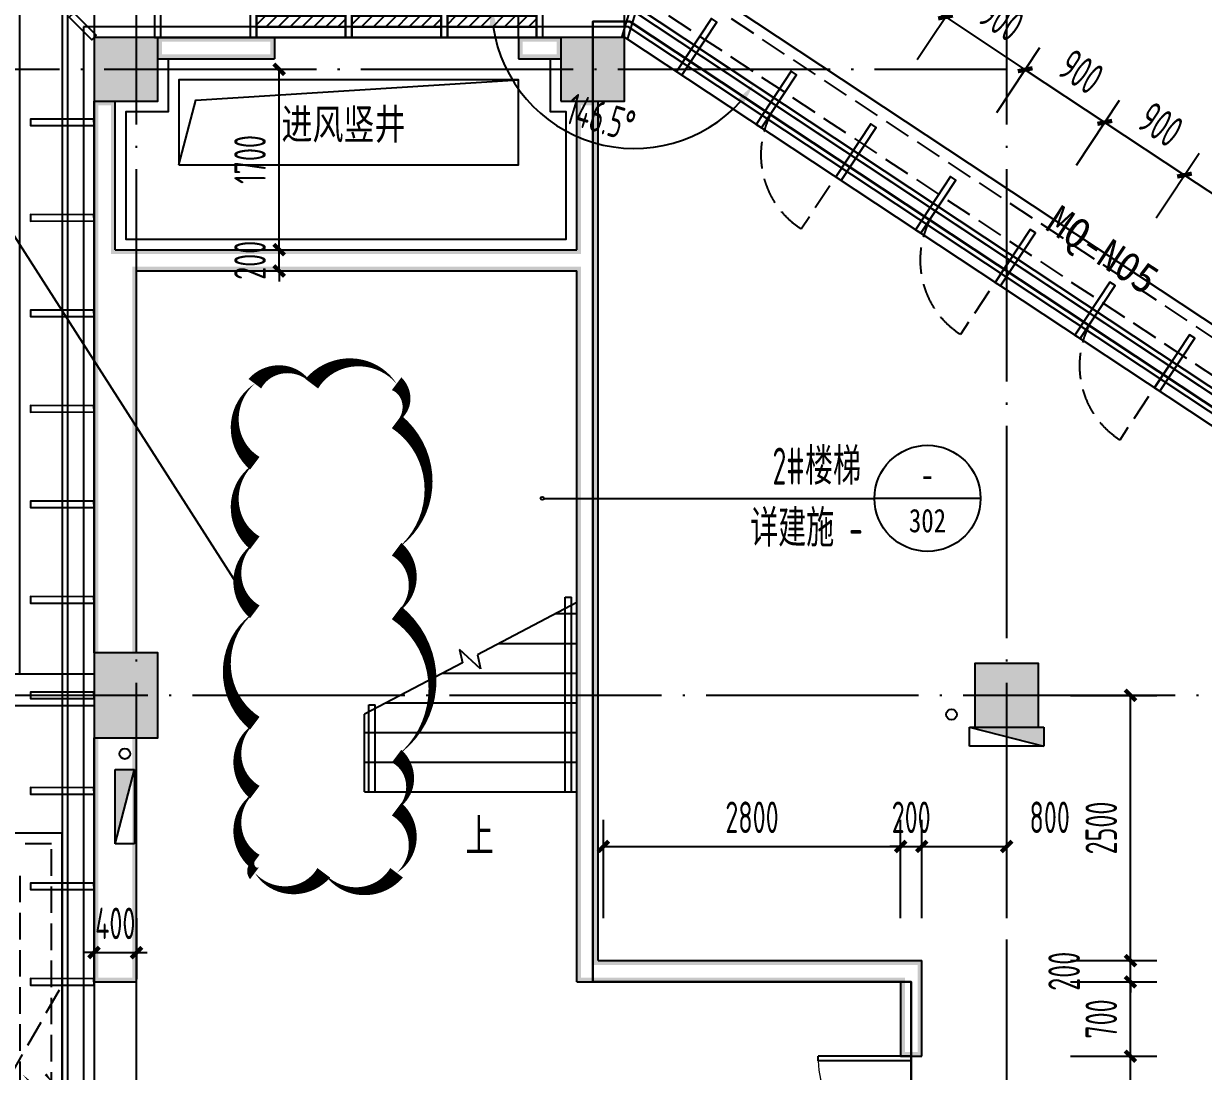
# Model space of a CAD drawing. Extents: x -228436 to 200315, y -41539 to 163917.
# Drawn here: x -1264 to 9853, y 5456 to 15331 of the extents above; entities that cross this region are included whole.
import ezdxf
from ezdxf.enums import TextEntityAlignment as Align

# ---------------------------------------------------------------- set-up
doc = ezdxf.new("R2010")
doc.units = 0
doc.header["$LTSCALE"] = 1000
doc.header["$MEASUREMENT"] = 0
for name, pattern in [('13#楼幕墙$0$DASH', [0.35, 0.25, -0.1]), ('X-104 13#平面$0$ACAD_ISO05W100', [34, 24, -3, 0.5, -3, 0.5, -3]), ('X-104 13#平面$0$DASH', [0.35, 0.25, -0.1]), ('X-104 13#平面$0$DOTE', [2.42, 2, -0.2, 0.02, -0.2])]:
    doc.linetypes.add(name, pattern=pattern)
for name, color, linetype in [('01-标注_尺寸', 124, 'Continuous'), ('13#楼幕墙$0$A-C_幕墙龙骨', 133, 'Continuous'), ('13#楼幕墙$0$A-C_玻璃幕墙', 140, 'Continuous'), ('13#楼幕墙$0$A-C_窗', 140, 'Continuous'), ('PUB_HATCH', 8, 'Continuous'), ('PUB_WALL', 9, 'Continuous'), ('X-104 13#平面$0$01-标注_符号', 200, 'Continuous'), ('X-104 13#平面$0$02-TEXT_房间', 7, 'Continuous'), ('X-104 13#平面$0$02-TEXT_标注', 130, 'Continuous'), ('X-104 13#平面$0$A-E_栏杆', 232, 'Continuous'), ('X-104 13#平面$0$A-E_电梯', 171, 'Continuous'), ('X-104 13#平面$0$A-O_散水', 134, 'Continuous'), ('X-104 13#平面$0$A-SUR_保温', 222, 'Continuous'), ('X-104 13#平面$0$A-TECH_水', 3, 'Continuous'), ('X-104 13#平面$0$A-TECH_结构', 21, 'Continuous'), ('X-104 13#平面$0$A_AXIS-轴线', 36, 'X-104 13#平面$0$DOTE'), ('X-104 13#平面$0$A_STR-砌块墙', 121, 'Continuous'), ('X-104 13#平面$0$A_STR-砼柱', 51, 'Continuous'), ('X-104 13#平面$0$DIM_SYMB', 3, 'Continuous'), ('X-104 13#平面$0$DOOR_FIRE', 220, 'Continuous'), ('X-104 13#平面$0$PUB_TEXT', 7, 'Continuous')]:
    doc.layers.add(name, color=color, linetype=linetype)
doc.layers.add('X-104 13#平面$0$000套内', color=226, linetype='Continuous', lineweight=30, plot=False)
doc.layers.add('X-104 13#平面$0$DIM_MODI', color=6, linetype='Continuous', plot=False)
doc.styles.add('_TCH_DIM_T3', font='ros1.shx', dxfattribs={"width": 0.705882, "bigfont": 'jd.shx'})
doc.styles.add('X-104 13#平面$0$_TCH_AXIS', font='STXIHEI_0.TTF', dxfattribs={"width": 0.75})
doc.styles.add('X-104 13#平面$0$_TCH_DIM', font='ros1.shx', dxfattribs={"width": 0.8, "bigfont": 'jd.shx'})
doc.styles.add('X-104 13#平面$0$_TCH_LABEL', font='STXIHEI_0.TTF', dxfattribs={"width": 0.75})
doc.styles.add('X-104 13#平面$0$_TCH_SPACE', font='STXIHEI_0.TTF', dxfattribs={"width": 0.75, "height": 5})
doc.dimstyles.new('_TCH_ARCH&&100', dxfattribs={"dimtxt": 297.5, "dimasz": 100, "dimexe": 250, "dimexo": 300, "dimgap": 126.25, "dimtad": 1, "dimdec": 0, "dimzin": 0, "dimdsep": 46, "dimtxsty": '_TCH_DIM_T3', "dimblk": 'ARCHTICK', "dimcen": 0.09, "dimclrt": 7, "dimazin": 2, "dimtfac": 1, "dimtdec": 0, "dimtix": 1, "dimtmove": 2, "dimatfit": 3, "dimfxl": 0, "dimtolj": 1, "dimtzin": 0, "dimarcsym": 0})
doc.dimstyles.new('_TCH_ARROW&&100', dxfattribs={"dimtxt": 297.5, "dimasz": 200, "dimexe": 250, "dimexo": 300, "dimgap": 100, "dimtad": 1, "dimdec": 0, "dimzin": 0, "dimdsep": 46, "dimtxsty": '_TCH_DIM_T3', "dimcen": 0.09, "dimclrt": 7, "dimazin": 2, "dimtfac": 1, "dimtdec": 0, "dimtix": 1, "dimtmove": 2, "dimatfit": 3, "dimfxl": 0, "dimtolj": 1, "dimtzin": 0, "dimarcsym": 0})

# ---------------------------------------------------------------- blocks, each defined once
blk = doc.blocks.new('X-104 13#平面$0$轴网')
at = {"layer": 'X-104 13#平面$0$A_AXIS-轴线', "linetype": 'X-104 13#平面$0$DOTE'}
for p, q in [((-200, -7401), (-200, 24620.3)), ((8000, -7401), (8000, 24620.3)), ((60408.4, 9000), (-2925, 9000))]:
    blk.add_line(p, q, dxfattribs=at)
blk = doc.blocks.new('*U119')
h = blk.add_hatch()
h.set_pattern_fill('ANSI31', color=256, scale=50)
h.set_pattern_definition([(45, (-55312.376, 120006.8), (-56.1266, 56.1266), [])])
h.paths.add_polyline_path([(-840, 100), (0, 100), (0, 200), (-840, 200)])
for points in [[(-840, 0), (0, 0), (0, 300), (-840, 300)], [(-840, 100), (0, 100), (0, 200), (-840, 200)]]:
    blk.add_lwpolyline(points, close=True)
blk = doc.blocks.new('13#楼幕墙$0$A$C62EA228A')
at = {"linetype": '13#楼幕墙$0$DASH'}
blk.add_lwpolyline([(10, -300), (-860, -797), (-1730, -300)], dxfattribs=at)
at = {"layer": '13#楼幕墙$0$A-C_玻璃幕墙', "color": 1}
blk.add_lwpolyline([(-889, -674, 0, 25, 0), (-792, -580, 0, 0, 0), (-890, -456, 25, 0, 0), (-786, -374, 0, 0, 0)], format="xyseb", dxfattribs=at)
blk = doc.blocks.new('13#楼幕墙$0$A$C19832372')
blk.add_lwpolyline([(-384, -466), (-334, -498), (-8, 5), (-59, 38)], close=True)
blk = doc.blocks.new('*U104')
at = {"layer": '13#楼幕墙$0$A-C_幕墙龙骨', "rotation": 32.87626175215657}
blk.add_blockref('13#楼幕墙$0$A$C19832372', (40, 300), dxfattribs=at)
blk = doc.blocks.new('*U105')
at = {"layer": '13#楼幕墙$0$A-C_幕墙龙骨', "color": 0, "linetype": 'ByBlock', "lineweight": -2, "transparency": 16777216}
for p in [(0, 0), (900, 0), (1800, 0), (2700, 0), (3600, 0)]:
    blk.add_blockref('*U104', p, dxfattribs=at)
blk = doc.blocks.new('13#楼幕墙$0$A$C7A413A1D')
blk.add_lwpolyline([(-70, -300), (-10, -300), (-10, 0), (-70, 0)], close=True)
blk = doc.blocks.new('13#楼幕墙$0$A$C2CD63A88')
at = {"linetype": '13#楼幕墙$0$DASH'}
blk.add_lwpolyline([(-10, 720), (-10, -120)], dxfattribs=at)
blk.add_arc((-10, 720), 840, 270, 360, dxfattribs=at)
blk = doc.blocks.new('13#楼幕墙')
at = {"layer": '13#楼幕墙$0$A-C_幕墙龙骨'}
blk.add_lwpolyline([(4604, 15766), (4546, 15783), (4374, 15209), (4431, 15191)], close=True, dxfattribs=at)
at = {"layer": '13#楼幕墙$0$A-C_玻璃幕墙'}
for p, q in [((-850, 15450), (-850, -1650)), ((12485, 10150), (4478, 15450)), ((4432, 15300), (-700, 15300)), ((-700, 15300), (-700, -1500)), ((12440, 10000), (4432, 15300)), ((4402, 15200), (-600, 15200)), ((-600, 15200), (-600, -1400)), ((12410, 9900), (4402, 15200))]:
    blk.add_line(p, q, dxfattribs=at)
blk.add_lwpolyline([(4493, 15500), (-900, 15500), (-900, -1700), (22100, -1700), (22100, -1100), (58400, -1100), (58400, 18960), (53293, 23245), (37800, 14300), (37800, 10200), (12500, 10200), (4493, 15500)], dxfattribs=at)
at = {"layer": '13#楼幕墙$0$A-C_幕墙龙骨'}
blk.add_blockref('*U105', (0, 15500), dxfattribs=at)
at = {"layer": '13#楼幕墙$0$A-C_幕墙龙骨', "xscale": -1, "rotation": 225.0000000000021}
blk.add_blockref('13#楼幕墙$0$A$C7A413A1D', (-572, 15228), dxfattribs=at)
at = {"layer": '13#楼幕墙$0$A-C_幕墙龙骨'}
for p, rotation in [((5278, 15340), 359.3762617522031), ((6028, 14843), 359.3762617522031), ((-1200, 14440), 122.8762617521566), ((6779, 14347), 359.3762617522031), ((-1200, 13540), 122.8762617521566), ((7529, 13850), 359.3762617522031), ((8280, 13353), 359.3762617522031), ((-1200, 12640), 122.8762617521566), ((9030, 12856), 359.3762617522031), ((9781, 12360), 359.3762617522031), ((-1200, 11740), 122.8762617521566), ((-1200, 10840), 122.8762617521566), ((-1200, 9940), 122.8762617521566), ((-1200, 9040), 122.8762617521566), ((-1200, 8140), 122.8762617521566), ((-1200, 7240), 122.8762617521566), ((-1200, 6340), 122.8762617521566)]:
    blk.add_blockref('13#楼幕墙$0$A$C19832372', p, dxfattribs=dict(at, rotation=rotation))
at = {"layer": '13#楼幕墙$0$A-C_窗'}
for name, p, rotation in [('*U119', (930, 15500), 180), ('*U119', (1830, 15500), 180), ('*U119', (2730, 15500), 180), ('13#楼幕墙$0$A$C62EA228A', (-600, 4540), 270)]:
    blk.add_blockref(name, p, dxfattribs=dict(at, rotation=rotation))
at = {"layer": '13#楼幕墙$0$A-C_窗', "xscale": -1}
for p, rotation in [((6121, 13499), 326.5000000000051), ((7622, 12505), 326.5000000000002), ((9123, 11512), 326.4999420099859)]:
    blk.add_blockref('13#楼幕墙$0$A$C2CD63A88', p, dxfattribs=dict(at, rotation=rotation))
blk = doc.blocks.new('X-104 13#平面$0$$TwtSys$00000434')
for p, q in [((-0.5, 0.5), (-0.5, -0.5)), ((-0.5, -0.5), (0.5, 0.5)), ((0.5, 0.5), (-0.5, 0.5)), ((0.5, -0.5), (0.5, 0.5)), ((-0.5, -0.5), (0.5, -0.5))]:
    blk.add_line(p, q)
blk.add_solid([(0.5, -0.5), (0.5, 0.5), (-0.5, -0.5)])
blk = doc.blocks.new('X-104 13#平面$0$A$C55540B70')
at = {"layer": 'X-104 13#平面$0$A-TECH_水'}
for centre in [(-50020, 8820), (-57810, 8450)]:
    blk.add_circle(centre, 50, dxfattribs=at)
at = {"layer": 'X-104 13#平面$0$A-TECH_水', "xscale": -700, "yscale": 180, "zscale": 700}
for p, rotation in [((-49500, 8610), 180), ((-57810, 7950), 270)]:
    blk.add_blockref('X-104 13#平面$0$$TwtSys$00000434', p, dxfattribs=dict(at, rotation=rotation))
blk = doc.blocks.new('X-104 13#平面$0$A$C0BB3323F')
at = {"layer": 'Defpoints'}
blk.add_lwpolyline([(59300, 600), (59300, 20660), (54205, 24935), (38700, 16000), (38700, 11900), (13400, 11900), (5393, 17200), (0, 17200), (0, 0), (23000, 0), (23000, 600)], close=True, dxfattribs=at)
blk = doc.blocks.new('X-104 13#平面$0$$DorLib2D$00000002')
for p, q in [((-0.5, 0), (-0.5, 0.4875)), ((-0.475, 0.4875), (-0.5, 0.4875)), ((-0.475, 0), (-0.475, 0.4875)), ((0.475, 0), (0.475, 0.4875)), ((0.475, 0.4875), (0.5, 0.4875)), ((0.5, 0), (0.5, 0.4875)), ((-0.5, 0), (-0.475, 0)), ((0.5, 0), (0.475, 0))]:
    blk.add_line(p, q)
at = {"lineweight": 13}
for centre, start, end in [((-0.4875, 0), 0, 88.53072), ((0.4875, 0), 91.46928, 180)]:
    blk.add_arc(centre, 0.4875, start, end, dxfattribs=at)
blk = doc.blocks.new('_FZH')
blk.add_lwpolyline([(-0.5, -0.5), (0.5, -0.5), (0.5, 0.5), (-0.5, 0.5)], close=True)
at = {"layer": 'PUB_HATCH'}
blk.add_solid([(-0.5, -0.5), (0.5, -0.5), (-0.5, 0.5), (0.5, 0.5)], dxfattribs=at)
blk = doc.blocks.new('X-104 13#平面')
at = {"layer": 'PUB_WALL'}
for points in [[(0, 15200), (-600, 15200), (-560, 15160), (-40, 15160)], [(-600, 15200), (-600, 14600), (-560, 14640), (-560, 15160)], [(0, 14600), (0, 15200), (-40, 15160), (-40, 14640)], [(0, 15200), (0, 15160), (1100, 15160), (1100, 15200)], [(0, 15200), (0, 15000), (40, 15000), (40, 15200)], [(1100, 15200), (1060, 15200), (1060, 15000), (1100, 15000)], [(3400, 15200), (3400, 15160), (3800, 15160), (3800, 15200)], [(3400, 15200), (3400, 15000), (3440, 15000), (3440, 15200)], [(3800, 15200), (3760, 15200), (3760, 15000), (3800, 15000)], [(4400, 15200), (3800, 15200), (3840, 15160), (4360, 15160)], [(3800, 15200), (3800, 14600), (3840, 14640), (3840, 15160)], [(4400, 14600), (4400, 15200), (4360, 15160), (4360, 14640)], [(0, 15000), (1100, 15000), (1100, 15040), (0, 15040)], [(3400, 15000), (3800, 15000), (3800, 15040), (3400, 15040)], [(-600, 14600), (0, 14600), (-40, 14640), (-560, 14640)], [(-600, 13100), (-560, 13100), (-560, 14600), (-600, 14600)], [(-600, 14600), (-600, 14560), (-400, 14560), (-400, 14600)], [(-400, 13200), (-400, 14600), (-440, 14600), (-440, 13160)], [(3800, 14600), (4400, 14600), (4360, 14640), (3840, 14640)], [(3950, 13200), (3990, 13160), (3990, 14600), (3950, 14600)], [(3950, 14600), (3950, 14560), (4150, 14560), (4150, 14600)], [(4150, 13100), (4150, 14600), (4110, 14600), (4110, 13100)], [(-400, 13200), (3950, 13200), (3990, 13160), (-440, 13160)], [(-600, 9400), (-560, 9400), (-560, 13100), (-600, 13100)], [(-200, 13000), (3950, 13000), (3990, 13040), (-240, 13040)], [(-240, 9400), (-200, 9400), (-200, 13000), (-240, 13040)], [(3950, 6300), (3950, 13000), (3990, 13040), (3990, 6340)], [(4150, 6500), (4150, 13100), (4110, 13100), (4110, 6460)], [(0, 9400), (-600, 9400), (-560, 9360), (-40, 9360)], [(-600, 9400), (-600, 8600), (-560, 8640), (-560, 9360)], [(0, 8600), (0, 9400), (-40, 9360), (-40, 8640)], [(8300, 9300), (7700, 9300), (7740, 9260), (8260, 9260)], [(7700, 9300), (7700, 8700), (7740, 8740), (7740, 9260)], [(8300, 8700), (8300, 9300), (8260, 9260), (8260, 8740)], [(7700, 8700), (8300, 8700), (8260, 8740), (7740, 8740)], [(-600, 8600), (0, 8600), (-40, 8640), (-560, 8640)], [(-560, 8600), (-600, 8600), (-600, 6300), (-560, 6300)], [(-200, 8600), (-240, 8600), (-240, 6300), (-200, 6300)], [(4150, 6500), (7200, 6500), (7160, 6460), (4110, 6460)], [(7200, 5600), (7200, 6500), (7160, 6460), (7160, 5640)], [(-600, 6300), (-200, 6300), (-200, 6340), (-600, 6340)], [(3950, 6300), (7000, 6300), (7040, 6340), (3990, 6340)], [(7000, 6300), (7000, 5600), (7040, 5640), (7040, 6340)], [(7000, 5600), (7200, 5600), (7160, 5640), (7040, 5640)]]:
    blk.add_hatch(color=256, dxfattribs=at).paths.add_polyline_path(points)
at = {"layer": 'X-104 13#平面$0$000套内'}
blk.add_lwpolyline([(7100, -1550), (21950, -1550), (21950, -950), (48400, -950), (48400, 11050), (53400, 11050), (53400, 18100), (58250, 18100), (58250, 18890), (53289.1, 23052.7), (37950, 14213.3), (37950, 10050), (12454.9, 10050), (4447.4, 15350), (4100, 15350), (4100, 6300), (7100, 6300), (7100, -1550)], dxfattribs=at)
at = {"layer": 'X-104 13#平面$0$01-标注_符号'}
for p, q in [((3638.9, 10856.8), (4946, 10856.8)), ((4946, 10856.8), (6753.4, 10856.8)), ((7753.4, 10856.8), (6753.4, 10856.8))]:
    blk.add_line(p, q, dxfattribs=at)
for centre, radius in [((7253.4, 10856.8), 500), ((3623.5, 10856.8), 15.4)]:
    blk.add_circle(centre, radius, dxfattribs=at)
at = {"layer": 'X-104 13#平面$0$A-E_栏杆'}
for p, q in [((3840, 8090), (3840, 9926)), ((3840, 9926), (3900, 9926)), ((3900, 8090), (3900, 9926)), ((1990, 8090), (1990, 8911.8)), ((1990, 8911.8), (2050, 8911.8)), ((2050, 8090), (2050, 8911.8)), ((1990, 8090), (2050, 8090)), ((3840, 8090), (3900, 8090))]:
    blk.add_line(p, q, dxfattribs=at)
at = {"layer": 'X-104 13#平面$0$A-E_电梯'}
for p, q in [((-600, 17700), (-600, 9200)), ((3950, 9876), (3011.8, 9382.5)), ((3950, 8090), (3950, 9876)), ((3748.5, 9770), (3950, 9770)), ((3216.2, 9490), (3950, 9490)), ((3041.6, 9250.9), (2842.5, 9431.7)), ((2842.5, 9431.7), (2870.5, 9308.2)), ((3011.8, 9382.5), (3041.6, 9250.9)), ((2870.5, 9308.2), (1950, 8824)), ((-600, 9200), (-5400, 9200)), ((2683.8, 9210), (3950, 9210)), ((-600, 8900), (-2900, 8900)), ((2151.5, 8930), (3950, 8930)), ((1950, 8090), (1950, 8824)), ((1950, 8650), (3950, 8650)), ((1950, 8370), (3950, 8370)), ((1950, 8090), (3950, 8090))]:
    blk.add_line(p, q, dxfattribs=at)
blk.add_lwpolyline([(-5100, 9500), (-5100, 17400), (-900, 17400), (-900, 9500)], dxfattribs=at)
blk.add_lwpolyline([(-1300, 15600), (-900, 15600), (-900, 9200), (-1300, 9200)], close=True, dxfattribs=at)
at = {"layer": 'X-104 13#平面$0$A-O_散水'}
blk.add_lwpolyline([(1400, -2200), (1400, -1700), (-900, -1700), (-900, 7700), (-5400, 7700), (-5400, 17700), (-600, 17700), (-600, 15500), (4492.6, 15500), (12500, 10200), (14300, 10200), (14300, 10700), (12650.5, 10700), (4643.1, 16000), (-100, 16000), (-100, 18200), (-5900, 18200), (-5900, 7200), (-1400, 7200), (-1400, -2200)], close=True, dxfattribs=at)
at = {"layer": 'X-104 13#平面$0$A-O_散水', "linetype": 'X-104 13#平面$0$DASH'}
blk.add_lwpolyline([(1300, -2100), (1300, -1800), (-1000, -1800), (-1000, 7600), (-5500, 7600), (-5500, 17800), (-500, 17800), (-500, 15600), (4522.7, 15600), (12530.1, 10300), (14300, 10300), (14300, 10600), (12620.4, 10600), (4613, 15900), (-200, 15900), (-200, 18100), (-5800, 18100), (-5800, 7300), (-1300, 7300), (-1300, -2100)], close=True, dxfattribs=at)
at = {"layer": 'X-104 13#平面$0$A-SUR_保温'}
blk.add_lwpolyline([(100, 15000), (100, 14500), (-300, 14500), (-300, 13300), (3850, 13300), (3850, 14500), (3700, 14500), (3700, 15000)], dxfattribs=at)
at = {"layer": 'X-104 13#平面$0$A-TECH_结构'}
for points in [[(58350, -1050), (58350, 18936.6), (53287.9, 23184.2), (37850, 14271.1), (37850, 10150), (12485, 10150), (4477.5, 15450), (-850, 15450), (-850, -1650), (22050, -1650), (22050, -1050)], [(200, 14000), (3400, 14000), (3400, 14800), (200, 14800)]]:
    blk.add_lwpolyline(points, close=True, dxfattribs=at)
blk.add_lwpolyline([(200, 14000), (360.6, 14608.1), (3400, 14800)], dxfattribs=at)
at = {"layer": 'X-104 13#平面$0$A_AXIS-轴线', "linetype": 'X-104 13#平面$0$DOTE'}
blk.add_line((-2925, 14900), (8000, 14900), dxfattribs=at)
at = {"layer": 'X-104 13#平面$0$A_STR-砌块墙'}
for p, q in [((0, 15200), (1100, 15200)), ((1100, 15200), (1100, 15000)), ((3400, 15200), (3800, 15200)), ((3400, 15200), (3400, 15000)), ((0, 15000), (1100, 15000)), ((3400, 15000), (3800, 15000)), ((-600, 13100), (-600, 14600)), ((-400, 13200), (-400, 14600)), ((3950, 13200), (3950, 14600)), ((4150, 13100), (4150, 14600)), ((-400, 13200), (3950, 13200)), ((-600, 9400), (-600, 13100)), ((4150, 6500), (4150, 13100)), ((-200, 13000), (3950, 13000)), ((-200, 9400), (-200, 13000)), ((3950, 6300), (3950, 13000)), ((-600, 6300), (-600, 8600)), ((-200, 6300), (-200, 8600)), ((4150, 6500), (7200, 6500)), ((7200, 5600), (7200, 6500)), ((-600, 6300), (-200, 6300)), ((3950, 6300), (7000, 6300)), ((7000, 6300), (7000, 5600)), ((7000, 5600), (7200, 5600))]:
    blk.add_line(p, q, dxfattribs=at)
at = {"layer": 'X-104 13#平面$0$DIM_MODI'}
blk.add_line((914.9, 9787.2), (-29996.3, 58074.9), dxfattribs=at)
blk.add_lwpolyline([(914.9, 7327.7, 0, 150, 0.5), (1564.9, 7327.7, 0, 150, 0.5), (2251.1, 7327.7, 0, 150, 0.5), (2251.1, 7927.7, 0, 150, 0.5), (2251.1, 8427.7, 0, 150, 0.5), (2251.1, 9777.7, 0, 150, 0.5), (2251.1, 10377.7, 0, 150, 0.5), (2251.1, 11577.7, 0, 150, 0.5), (2251.1, 11937.2, 0, 150, 0.5), (1451.1, 11937.2, 0, 150, 0.5), (914.9, 11937.2, 0, 150, 0.5), (914.9, 11187.2, 0, 150, 0.5), (914.9, 10437.2, 0, 150, 0.5), (914.9, 9787.2, 0, 150, 0.5), (914.9, 8737.2, 0, 150, 0.5), (914.9, 8087.2, 0, 150, 0.5), (914.9, 7437.2, 0, 150, 0.5)], format="xyseb", close=True, dxfattribs=at)
at = {"layer": 'X-104 13#平面$0$DIM_SYMB'}
blk.add_lwpolyline([(3025, 7950, 0, 0, 0), (3025, 8910, 80, 0, 0), (3025, 9210, 0, 0, 0)], format="xyseb", dxfattribs=at)
for name, p in [('X-104 13#平面$0$A$C55540B70', (57500, 0)), ('X-104 13#平面$0$A$C0BB3323F', (-900, -1700)), ('X-104 13#平面$0$轴网', (0, 0))]:
    blk.add_blockref(name, p)
at = {"layer": 'X-104 13#平面$0$A-TECH_结构'}
blk.add_blockref('13#楼幕墙', (0, 0), dxfattribs=at)
at = {"layer": 'X-104 13#平面$0$A_STR-砼柱', "xscale": 600}
for p, yscale, zscale in [((-300, 14900), 600, 600), ((4100, 14900), 600, 600), ((-300, 9000), 800, 800), ((8000, 9000), 600, 600)]:
    blk.add_blockref('_FZH', p, dxfattribs=dict(at, yscale=yscale, zscale=zscale))
at = {"layer": 'X-104 13#平面$0$DOOR_FIRE', "xscale": 1800, "yscale": 1800, "zscale": 200, "rotation": 90}
blk.add_blockref('X-104 13#平面$0$$DorLib2D$00000002', (7100, 4700), dxfattribs=at)
at = {"layer": 'X-104 13#平面$0$02-TEXT_房间', "style": 'X-104 13#平面$0$_TCH_SPACE', "width": 0.75}
blk.add_text('进风竖井', height=285.43, dxfattribs=at).set_placement((1166.3, 14240.2))
at = {"layer": 'X-104 13#平面$0$02-TEXT_标注', "linetype": 'X-104 13#平面$0$ACAD_ISO05W100', "style": 'X-104 13#平面$0$_TCH_AXIS'}
blk.add_text('MQ-N05', height=281.25, rotation=326.5, dxfattribs=at).set_placement((8349, 13398.4))
at = {"layer": 'X-104 13#平面$0$02-TEXT_标注', "style": 'X-104 13#平面$0$_TCH_DIM'}
for s, height, width, p in [('楼梯', 347.29, 0.8, (6099.2, 10985.2)), ('2#', 350, 0.64, (5793.1, 10985.2)), ('详建施', 347.29, 0.8, (5582.8, 10401.8)), ('-', 350, 0.64, (6514, 10401.8))]:
    blk.add_text(s, height=height, dxfattribs=dict(at, width=width)).set_placement(p)
at = {"layer": 'X-104 13#平面$0$02-TEXT_标注', "style": 'X-104 13#平面$0$_TCH_LABEL'}
for s, height, width, p, p2 in [('-', 266, 1.491848, (7187.2, 10948.7), (7319.5, 10948.7)), ('302', 221.4, 0.948393, (7078.2, 10536.7), (7428.5, 10536.7))]:
    blk.add_text(s, height=height, dxfattribs=dict(at, width=width)).set_placement(p, p2, align=Align.FIT)
at = {"layer": 'X-104 13#平面$0$PUB_TEXT', "style": 'X-104 13#平面$0$_TCH_DIM', "width": 0.8}
blk.add_text('上', height=347.3, dxfattribs=at).set_placement((2902.4, 7495))
blk = doc.blocks.new('_ArchTick')
at = {"color": 0, "linetype": 'ByBlock', "const_width": 0.4}
blk.add_lwpolyline([(-0.5, -0.5), (0.5, 0.5)], dxfattribs=at)
blk = doc.blocks.new('*D314')
at = {"layer": '01-标注_尺寸', "color": 0, "lineweight": -2, "transparency": 16777216}
for p, q in [((8600, 5600), (9416, 5600)), ((9166, 3800), (9166, 5600)), ((8600, 3800), (9416, 3800))]:
    blk.add_line(p, q, dxfattribs=at)
at = {"layer": 'Defpoints', "color": 0, "transparency": 16777216}
for p in [(8300, 5600), (9166, 5600), (8300, 3800)]:
    blk.add_point(p, dxfattribs=at)
at = {"layer": '01-标注_尺寸', "color": 0, "lineweight": -2, "transparency": 16777216, "xscale": 100, "yscale": 100, "zscale": 100}
for p, rotation in [((9166, 5600), 90), ((9166, 3800), 270)]:
    blk.add_blockref('_ArchTick', p, dxfattribs=dict(at, rotation=rotation))
at = {"layer": '01-标注_尺寸', "color": 7, "transparency": 16777216, "insert": (8891, 4700), "char_height": 297.5, "attachment_point": 5, "rotation": 90, "style": '_TCH_DIM_T3'}
blk.add_mtext('\\A1;1800', dxfattribs=at)
blk = doc.blocks.new('*D315')
at = {"layer": '01-标注_尺寸', "color": 0, "lineweight": -2, "transparency": 16777216}
for p, q in [((8600, 6300), (9416, 6300)), ((9166, 5600), (9166, 6300)), ((8600, 5600), (9416, 5600))]:
    blk.add_line(p, q, dxfattribs=at)
at = {"layer": 'Defpoints', "color": 0, "transparency": 16777216}
for p in [(8300, 6300), (9166, 6300), (8300, 5600)]:
    blk.add_point(p, dxfattribs=at)
at = {"layer": '01-标注_尺寸', "color": 0, "lineweight": -2, "transparency": 16777216, "xscale": 100, "yscale": 100, "zscale": 100}
for p, rotation in [((9166, 6300), 90), ((9166, 5600), 270)]:
    blk.add_blockref('_ArchTick', p, dxfattribs=dict(at, rotation=rotation))
at = {"layer": '01-标注_尺寸', "color": 7, "transparency": 16777216, "insert": (8891, 5950), "char_height": 297.5, "attachment_point": 5, "rotation": 90, "style": '_TCH_DIM_T3'}
blk.add_mtext('\\A1;700', dxfattribs=at)
blk = doc.blocks.new('*D316')
at = {"layer": '01-标注_尺寸', "color": 0, "lineweight": -2, "transparency": 16777216}
for p, q in [((9166, 6500), (9166, 6600)), ((8600, 6500), (9416, 6500)), ((9166, 6300), (9166, 6500)), ((8600, 6300), (9416, 6300)), ((9166, 6300), (9166, 6200))]:
    blk.add_line(p, q, dxfattribs=at)
at = {"layer": 'Defpoints', "color": 0, "transparency": 16777216}
for p in [(8300, 6500), (9166, 6500), (8300, 6300)]:
    blk.add_point(p, dxfattribs=at)
at = {"layer": '01-标注_尺寸', "color": 0, "lineweight": -2, "transparency": 16777216, "xscale": 100, "yscale": 100, "zscale": 100}
for p, rotation in [((9166, 6500), 270), ((9166, 6300), 90)]:
    blk.add_blockref('_ArchTick', p, dxfattribs=dict(at, rotation=rotation))
at = {"layer": '01-标注_尺寸', "color": 7, "transparency": 16777216, "insert": (8541, 6400), "char_height": 297.5, "attachment_point": 5, "rotation": 90, "style": '_TCH_DIM_T3'}
blk.add_mtext('\\A1;200', dxfattribs=at)
blk = doc.blocks.new('*D317')
at = {"layer": '01-标注_尺寸', "color": 0, "lineweight": -2, "transparency": 16777216}
for p, q in [((8600, 9000), (9416, 9000)), ((9166, 6500), (9166, 9000)), ((8600, 6500), (9416, 6500))]:
    blk.add_line(p, q, dxfattribs=at)
at = {"layer": 'Defpoints', "color": 0, "transparency": 16777216}
for p in [(8300, 9000), (9166, 9000), (8300, 6500)]:
    blk.add_point(p, dxfattribs=at)
at = {"layer": '01-标注_尺寸', "color": 0, "lineweight": -2, "transparency": 16777216, "xscale": 100, "yscale": 100, "zscale": 100}
for p, rotation in [((9166, 9000), 90), ((9166, 6500), 270)]:
    blk.add_blockref('_ArchTick', p, dxfattribs=dict(at, rotation=rotation))
at = {"layer": '01-标注_尺寸', "color": 7, "transparency": 16777216, "insert": (8891, 7750), "char_height": 297.5, "attachment_point": 5, "rotation": 90, "style": '_TCH_DIM_T3'}
blk.add_mtext('\\A1;2500', dxfattribs=at)
blk = doc.blocks.new('*D318')
at = {"layer": '01-标注_尺寸', "color": 0, "lineweight": -2, "transparency": 16777216}
for p, q in [((4200, 6900), (4200, 7826)), ((7000, 6900), (7000, 7826)), ((4200, 7576), (7000, 7576))]:
    blk.add_line(p, q, dxfattribs=at)
at = {"layer": 'Defpoints', "color": 0, "transparency": 16777216}
for p in [(7000, 7576), (4200, 6600), (7000, 6600)]:
    blk.add_point(p, dxfattribs=at)
at = {"layer": '01-标注_尺寸', "color": 0, "lineweight": -2, "transparency": 16777216, "xscale": 100, "yscale": 100, "zscale": 100, "rotation": 180}
blk.add_blockref('_ArchTick', (4200, 7576), dxfattribs=at)
at = {"layer": '01-标注_尺寸', "color": 0, "lineweight": -2, "transparency": 16777216, "xscale": 100, "yscale": 100, "zscale": 100}
blk.add_blockref('_ArchTick', (7000, 7576), dxfattribs=at)
at = {"layer": '01-标注_尺寸', "color": 7, "transparency": 16777216, "insert": (5600, 7851), "char_height": 297.5, "attachment_point": 5, "style": '_TCH_DIM_T3'}
blk.add_mtext('\\A1;2800', dxfattribs=at)
blk = doc.blocks.new('*D319')
at = {"layer": '01-标注_尺寸', "color": 0, "lineweight": -2, "transparency": 16777216}
for p, q in [((7000, 6900), (7000, 7826)), ((7200, 6900), (7200, 7826)), ((7000, 7576), (6900, 7576)), ((7000, 7576), (7200, 7576)), ((7200, 7576), (7300, 7576))]:
    blk.add_line(p, q, dxfattribs=at)
at = {"layer": 'Defpoints', "color": 0, "transparency": 16777216}
for p in [(7200, 7576), (7000, 6600), (7200, 6600)]:
    blk.add_point(p, dxfattribs=at)
at = {"layer": '01-标注_尺寸', "color": 0, "lineweight": -2, "transparency": 16777216, "xscale": 100, "yscale": 100, "zscale": 100}
blk.add_blockref('_ArchTick', (7000, 7576), dxfattribs=at)
at = {"layer": '01-标注_尺寸', "color": 0, "lineweight": -2, "transparency": 16777216, "xscale": 100, "yscale": 100, "zscale": 100, "rotation": 180}
blk.add_blockref('_ArchTick', (7200, 7576), dxfattribs=at)
at = {"layer": '01-标注_尺寸', "color": 7, "transparency": 16777216, "insert": (7100, 7851), "char_height": 297.5, "attachment_point": 5, "style": '_TCH_DIM_T3'}
blk.add_mtext('\\A1;200', dxfattribs=at)
blk = doc.blocks.new('*D320')
at = {"layer": '01-标注_尺寸', "color": 0, "lineweight": -2, "transparency": 16777216}
for p, q in [((7200, 6900), (7200, 7826)), ((8000, 6900), (8000, 7826)), ((7200, 7576), (8000, 7576))]:
    blk.add_line(p, q, dxfattribs=at)
at = {"layer": 'Defpoints', "color": 0, "transparency": 16777216}
for p in [(8000, 7576), (7200, 6600), (8000, 6600)]:
    blk.add_point(p, dxfattribs=at)
at = {"layer": '01-标注_尺寸', "color": 0, "lineweight": -2, "transparency": 16777216, "xscale": 100, "yscale": 100, "zscale": 100, "rotation": 180}
blk.add_blockref('_ArchTick', (7200, 7576), dxfattribs=at)
at = {"layer": '01-标注_尺寸', "color": 0, "lineweight": -2, "transparency": 16777216, "xscale": 100, "yscale": 100, "zscale": 100}
blk.add_blockref('_ArchTick', (8000, 7576), dxfattribs=at)
at = {"layer": '01-标注_尺寸', "color": 7, "transparency": 16777216, "insert": (8405, 7851), "char_height": 297.5, "attachment_point": 5, "style": '_TCH_DIM_T3'}
blk.add_mtext('\\A1;800', dxfattribs=at)
blk = doc.blocks.new('*D466')
at = {"layer": '01-标注_尺寸', "color": 0, "lineweight": -2, "transparency": 16777216}
for p, q in [((9409, 13501), (9813, 14111)), ((9675, 13903), (10425, 13406)), ((10159, 13004), (10563, 13615))]:
    blk.add_line(p, q, dxfattribs=at)
at = {"layer": 'Defpoints', "color": 0, "transparency": 16777216}
for p in [(10425, 13406), (9243, 13251), (9994, 12754)]:
    blk.add_point(p, dxfattribs=at)
at = {"layer": '01-标注_尺寸', "color": 0, "lineweight": -2, "transparency": 16777216, "xscale": 100, "yscale": 100, "zscale": 100}
for p, rotation in [((9675, 13903), 146.4999999999999), ((10425, 13406), 326.4999999999999)]:
    blk.add_blockref('_ArchTick', p, dxfattribs=dict(at, rotation=rotation))
at = {"layer": '01-标注_尺寸', "color": 7, "transparency": 16777216, "insert": (10202, 13884), "char_height": 297.5, "attachment_point": 5, "rotation": 326.5, "style": '_TCH_DIM_T3'}
blk.add_mtext('\\A1;900', dxfattribs=at)
blk = doc.blocks.new('*D467')
at = {"layer": '01-标注_尺寸', "color": 0, "lineweight": -2, "transparency": 16777216}
for p, q in [((8658, 13998), (9062, 14608)), ((8924, 14400), (9675, 13903)), ((9409, 13501), (9813, 14111))]:
    blk.add_line(p, q, dxfattribs=at)
at = {"layer": 'Defpoints', "color": 0, "transparency": 16777216}
for p in [(9675, 13903), (8493, 13747), (9243, 13251)]:
    blk.add_point(p, dxfattribs=at)
at = {"layer": '01-标注_尺寸', "color": 0, "lineweight": -2, "transparency": 16777216, "xscale": 100, "yscale": 100, "zscale": 100}
for p, rotation in [((8924, 14400), 146.4999999999999), ((9675, 13903), 326.4999999999999)]:
    blk.add_blockref('_ArchTick', p, dxfattribs=dict(at, rotation=rotation))
at = {"layer": '01-标注_尺寸', "color": 7, "transparency": 16777216, "insert": (9451, 14380), "char_height": 297.5, "attachment_point": 5, "rotation": 326.5, "style": '_TCH_DIM_T3'}
blk.add_mtext('\\A1;900', dxfattribs=at)
blk = doc.blocks.new('*D468')
at = {"layer": '01-标注_尺寸', "color": 0, "lineweight": -2, "transparency": 16777216}
for p, q in [((7908, 14494), (8312, 15105)), ((8174, 14896), (8924, 14400)), ((8658, 13998), (9062, 14608))]:
    blk.add_line(p, q, dxfattribs=at)
at = {"layer": 'Defpoints', "color": 0, "transparency": 16777216}
for p in [(8924, 14400), (7742, 14244), (8493, 13747)]:
    blk.add_point(p, dxfattribs=at)
at = {"layer": '01-标注_尺寸', "color": 0, "lineweight": -2, "transparency": 16777216, "xscale": 100, "yscale": 100, "zscale": 100}
for p, rotation in [((8174, 14896), 146.4999999999999), ((8924, 14400), 326.4999999999999)]:
    blk.add_blockref('_ArchTick', p, dxfattribs=dict(at, rotation=rotation))
at = {"layer": '01-标注_尺寸', "color": 7, "transparency": 16777216, "insert": (8701, 14877), "char_height": 297.5, "attachment_point": 5, "rotation": 326.5, "style": '_TCH_DIM_T3'}
blk.add_mtext('\\A1;900', dxfattribs=at)
blk = doc.blocks.new('*D469')
at = {"layer": '01-标注_尺寸', "color": 0, "lineweight": -2, "transparency": 16777216}
for p, q in [((7157, 14991), (7561, 15601)), ((7423, 15393), (8174, 14896)), ((7908, 14494), (8312, 15105))]:
    blk.add_line(p, q, dxfattribs=at)
at = {"layer": 'Defpoints', "color": 0, "transparency": 16777216}
for p in [(8174, 14896), (6992, 14741), (7742, 14244)]:
    blk.add_point(p, dxfattribs=at)
at = {"layer": '01-标注_尺寸', "color": 0, "lineweight": -2, "transparency": 16777216, "xscale": 100, "yscale": 100, "zscale": 100}
for p, rotation in [((7423, 15393), 146.5), ((8174, 14896), 326.5000000000001)]:
    blk.add_blockref('_ArchTick', p, dxfattribs=dict(at, rotation=rotation))
at = {"layer": '01-标注_尺寸', "color": 7, "transparency": 16777216, "insert": (7950, 15374), "char_height": 297.5, "attachment_point": 5, "rotation": 326.5, "style": '_TCH_DIM_T3'}
blk.add_mtext('\\A1;900', dxfattribs=at)
blk = doc.blocks.new('*D470')
at = {"layer": '01-标注_尺寸', "color": 0, "lineweight": -2, "transparency": 16777216}
for p, q in [((6407, 15488), (6811, 16098)), ((6673, 15890), (7423, 15393)), ((7157, 14991), (7561, 15601))]:
    blk.add_line(p, q, dxfattribs=at)
at = {"layer": 'Defpoints', "color": 0, "transparency": 16777216}
for p in [(7423, 15393), (6241, 15238), (6992, 14741)]:
    blk.add_point(p, dxfattribs=at)
at = {"layer": '01-标注_尺寸', "color": 0, "lineweight": -2, "transparency": 16777216, "xscale": 100, "yscale": 100, "zscale": 100}
for p, rotation in [((6673, 15890), 146.4999999999999), ((7423, 15393), 326.4999999999999)]:
    blk.add_blockref('_ArchTick', p, dxfattribs=dict(at, rotation=rotation))
at = {"layer": '01-标注_尺寸', "color": 7, "transparency": 16777216, "insert": (7200, 15871), "char_height": 297.5, "attachment_point": 5, "rotation": 326.5, "style": '_TCH_DIM_T3'}
blk.add_mtext('\\A1;900', dxfattribs=at)
blk = doc.blocks.new('*D471')
at = {"layer": '01-标注_尺寸', "color": 0, "lineweight": -2, "transparency": 16777216}
for p, q in [((5656, 15985), (6060, 16595)), ((5922, 16387), (6673, 15890)), ((6407, 15488), (6811, 16098))]:
    blk.add_line(p, q, dxfattribs=at)
at = {"layer": 'Defpoints', "color": 0, "transparency": 16777216}
for p in [(6673, 15890), (5491, 15734), (6241, 15238)]:
    blk.add_point(p, dxfattribs=at)
at = {"layer": '01-标注_尺寸', "color": 0, "lineweight": -2, "transparency": 16777216, "xscale": 100, "yscale": 100, "zscale": 100}
for p, rotation in [((5922, 16387), 146.4999999999999), ((6673, 15890), 326.4999999999999)]:
    blk.add_blockref('_ArchTick', p, dxfattribs=dict(at, rotation=rotation))
at = {"layer": '01-标注_尺寸', "color": 7, "transparency": 16777216, "insert": (6449, 16367), "char_height": 297.5, "attachment_point": 5, "rotation": 326.5, "style": '_TCH_DIM_T3'}
blk.add_mtext('\\A1;900', dxfattribs=at)
blk = doc.blocks.new('*D589')
at = {"layer": '01-标注_尺寸', "color": 0, "lineweight": -2, "transparency": 16777216}
for p, q in [((3400, 15200), (3400, 15996)), ((4400, 15200), (4400, 15996)), ((3400, 15746), (4400, 15746))]:
    blk.add_line(p, q, dxfattribs=at)
at = {"layer": 'Defpoints', "color": 0, "transparency": 16777216}
for p in [(4400, 15746), (3400, 14900), (4400, 14900)]:
    blk.add_point(p, dxfattribs=at)
at = {"layer": '01-标注_尺寸', "color": 0, "lineweight": -2, "transparency": 16777216, "xscale": 100, "yscale": 100, "zscale": 100, "rotation": 180}
blk.add_blockref('_ArchTick', (3400, 15746), dxfattribs=at)
at = {"layer": '01-标注_尺寸', "color": 0, "lineweight": -2, "transparency": 16777216, "xscale": 100, "yscale": 100, "zscale": 100}
blk.add_blockref('_ArchTick', (4400, 15746), dxfattribs=at)
at = {"layer": '01-标注_尺寸', "color": 7, "transparency": 16777216, "insert": (3900, 16021), "char_height": 297.5, "attachment_point": 5, "style": '_TCH_DIM_T3'}
blk.add_mtext('\\A1;1000', dxfattribs=at)
blk = doc.blocks.new('*D591')
at = {"layer": '01-标注_尺寸', "color": 0, "lineweight": -2, "transparency": 16777216}
for p, q in [((-600, 6900), (-600, 6326)), ((-200, 6900), (-200, 6326)), ((-600, 6576), (-700, 6576)), ((-600, 6576), (-200, 6576)), ((-200, 6576), (-100, 6576))]:
    blk.add_line(p, q, dxfattribs=at)
at = {"layer": 'Defpoints', "color": 0, "transparency": 16777216}
for p in [(-600, 7200), (-200, 7200), (-200, 6576)]:
    blk.add_point(p, dxfattribs=at)
at = {"layer": '01-标注_尺寸', "color": 0, "lineweight": -2, "transparency": 16777216, "xscale": 100, "yscale": 100, "zscale": 100}
blk.add_blockref('_ArchTick', (-600, 6576), dxfattribs=at)
at = {"layer": '01-标注_尺寸', "color": 0, "lineweight": -2, "transparency": 16777216, "xscale": 100, "yscale": 100, "zscale": 100, "rotation": 180}
blk.add_blockref('_ArchTick', (-200, 6576), dxfattribs=at)
at = {"layer": '01-标注_尺寸', "color": 7, "transparency": 16777216, "insert": (-400, 6851), "char_height": 297.5, "attachment_point": 5, "style": '_TCH_DIM_T3'}
blk.add_mtext('\\A1;400', dxfattribs=at)
blk = doc.blocks.new('*D592')
at = {"layer": '01-标注_尺寸', "color": 0, "lineweight": -2, "transparency": 16777216}
for p, q in [((1145, 13200), (1145, 13300)), ((100, 13200), (1395, 13200)), ((1145, 13000), (1145, 13200)), ((100, 13000), (1395, 13000)), ((1145, 13000), (1145, 12900))]:
    blk.add_line(p, q, dxfattribs=at)
at = {"layer": 'Defpoints', "color": 0, "transparency": 16777216}
for p in [(-200, 13200), (1145, 13200), (-200, 13000)]:
    blk.add_point(p, dxfattribs=at)
at = {"layer": '01-标注_尺寸', "color": 0, "lineweight": -2, "transparency": 16777216, "xscale": 100, "yscale": 100, "zscale": 100}
for p, rotation in [((1145, 13200), 270), ((1145, 13000), 90)]:
    blk.add_blockref('_ArchTick', p, dxfattribs=dict(at, rotation=rotation))
at = {"layer": '01-标注_尺寸', "color": 7, "transparency": 16777216, "insert": (870, 13100), "char_height": 297.5, "attachment_point": 5, "rotation": 90, "style": '_TCH_DIM_T3'}
blk.add_mtext('\\A1;200', dxfattribs=at)
blk = doc.blocks.new('*D593')
at = {"layer": '01-标注_尺寸', "color": 0, "lineweight": -2, "transparency": 16777216}
for p, q in [((100, 14900), (1395, 14900)), ((1145, 13200), (1145, 14900)), ((100, 13200), (1395, 13200))]:
    blk.add_line(p, q, dxfattribs=at)
at = {"layer": 'Defpoints', "color": 0, "transparency": 16777216}
for p in [(-200, 14900), (1145, 14900), (-200, 13200)]:
    blk.add_point(p, dxfattribs=at)
at = {"layer": '01-标注_尺寸', "color": 0, "lineweight": -2, "transparency": 16777216, "xscale": 100, "yscale": 100, "zscale": 100}
for p, rotation in [((1145, 14900), 90), ((1145, 13200), 270)]:
    blk.add_blockref('_ArchTick', p, dxfattribs=dict(at, rotation=rotation))
at = {"layer": '01-标注_尺寸', "color": 7, "transparency": 16777216, "insert": (870, 14050), "char_height": 297.5, "attachment_point": 5, "rotation": 90, "style": '_TCH_DIM_T3'}
blk.add_mtext('\\A1;1700', dxfattribs=at)
blk = doc.blocks.new('*D633')
at = {"layer": '01-标注_尺寸', "color": 0, "lineweight": -2, "transparency": 16777216}
for p, q in [((3686, 15500), (2895, 15500)), ((5165, 15055), (5825, 14618))]:
    blk.add_line(p, q, dxfattribs=at)
blk.add_arc((4493, 15500), 1347, 188.5131, 317.9869, dxfattribs=at)
at = {"layer": '01-标注_尺寸', "color": 0, "transparency": 16777216}
for points in [[(3127, 15298), (3193, 15303), (3145, 15500)], [(5467, 14619), (5520, 14578), (5616, 14756)]]:
    blk.add_solid(points, dxfattribs=at)
at = {"layer": 'Defpoints', "color": 0, "transparency": 16777216}
for p in [(3986, 15500), (4493, 15500), (4915, 15220), (3606, 14486)]:
    blk.add_point(p, dxfattribs=at)
at = {"layer": '01-标注_尺寸', "color": 7, "transparency": 16777216, "insert": (4176, 14448), "char_height": 297.5, "attachment_point": 5, "rotation": 343.25, "style": '_TCH_DIM_T3'}
blk.add_mtext('\\A1;146.5°', dxfattribs=at)

msp = doc.modelspace()

# ---------------------------------------------------------------- block references
msp.add_blockref('X-104 13#平面', (0, 0))

# ---------------------------------------------------------------- dimensions: what is measured, and where the dimension line sits
at = {"layer": '01-标注_尺寸'}
for p1, p2, distance, picture, middle in [((5490.6, 15734.4), (6241.1, 15237.7), 782, '*D471', (6449.2, 16367.5)), ((3400, 14900), (4400, 14900), 846.1, '*D589', (3900, 16021.1)), ((6241.1, 15237.7), (6991.6, 14740.9), 782, '*D470', (7199.7, 15870.7)), ((6991.6, 14740.9), (7742.1, 14244.2), 782, '*D469', (7950.2, 15374)), ((7742.1, 14244.2), (8492.6, 13747.5), 782, '*D468', (8700.7, 14877.2)), ((-200, 13200), (-200, 14900), -1345.3, '*D593', (870.3, 14050)), ((8492.6, 13747.5), (9243.1, 13250.7), 782, '*D467', (9451.2, 14380.5)), ((9243.1, 13250.7), (9993.6, 12754), 782, '*D466', (10201.7, 13883.7)), ((-200, 13000), (-200, 13200), -1345.3, '*D592', (870.3, 13100)), ((8300, 6500), (8300, 9000), -865.8, '*D317', (8890.8, 7750)), ((4200, 6600), (7000, 6600), 975.9, '*D318', (5600, 7850.9)), ((7000, 6600), (7200, 6600), 975.9, '*D319', (7100, 7850.9)), ((-600, 7200), (-200, 7200), -624.5, '*D591', (-400, 6850.5)), ((8300, 5600), (8300, 6300), -865.8, '*D315', (8890.8, 5950)), ((8300, 3800), (8300, 5600), -865.8, '*D314', (8890.8, 4700))]:
    dim = msp.add_aligned_dim(p1=p1, p2=p2, distance=distance, dimstyle='_TCH_ARCH&&100', dxfattribs=at)
    dim.commit()
    dim.dimension.update_dxf_attribs({"geometry": picture, "text_midpoint": middle})
dim = msp.add_angular_dim_3p(base=(3605.7, 14485.8), center=(4492.6, 15500), p1=(3985.8, 15500), p2=(4915.2, 15220.3), dimstyle='_TCH_ARROW&&100', dxfattribs=at)
dim.commit()
dim.dimension.update_dxf_attribs({"geometry": '*D633', "text_midpoint": (4176, 14448.1)})
for base, p1, p2, angle, picture, middle in [((8000, 7575.9), (7200, 6600), (8000, 6600), 0, '*D320', (8404.9, 7850.9)), ((9165.8, 6500), (8300, 6300), (8300, 6500), 90, '*D316', (8540.8, 6400))]:
    dim = msp.add_linear_dim(base=base, p1=p1, p2=p2, angle=angle, dimstyle='_TCH_ARCH&&100', dxfattribs=at)
    dim.commit()
    dim.dimension.update_dxf_attribs({"geometry": picture, "text_midpoint": middle, "dimtype": 161})

doc.saveas('drawing.dxf')
